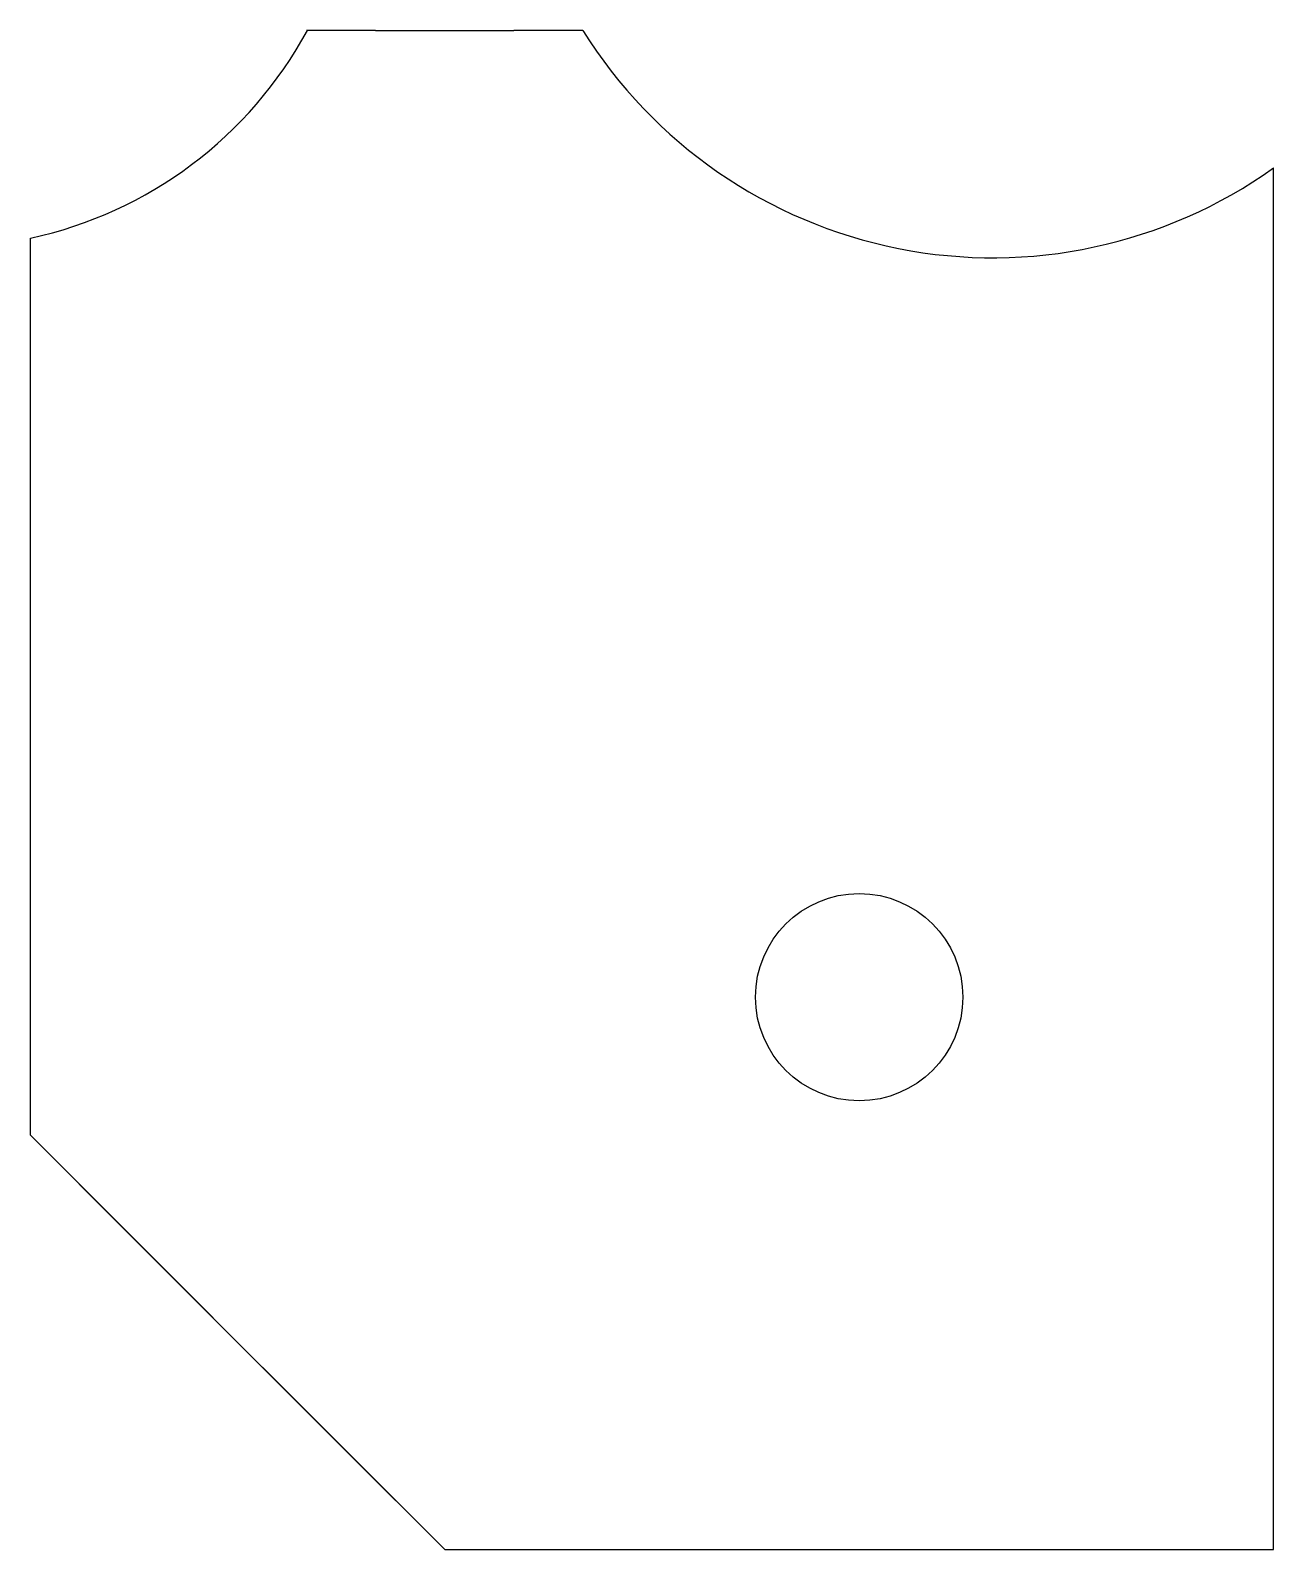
# Model space of a CAD drawing. Header units: inches. Extents: x 2 to 3.12, y 2 to 3.38.
import ezdxf

# ---------------------------------------------------------------- set-up
doc = ezdxf.new("R2010")
doc.units = ezdxf.units.IN
doc.header["$MEASUREMENT"] = 0
doc.layers.get('0').update_dxf_attribs({"linetype": 'CONTINUOUS'})

msp = doc.modelspace()

# ---------------------------------------------------------------- linework, layer by layer
for p, q in [((2.3124, 3.375), (2.25, 3.375)), ((2.3124, 3.375), (2.2506, 3.375)), ((2.3124, 3.375), (2.4374, 3.375)), ((2.5, 3.375), (2.4374, 3.375)), ((2.5, 3.375), (2.4374, 3.375)), ((3.125, 2), (3.125, 3.2505)), ((2, 3.187), (2, 3.187)), ((2, 2.375), (2, 3.187)), ((2.3308, 2.0442), (2, 2.375)), ((2.375, 2), (2.0442, 2.3308)), ((2.375, 2), (2.4375, 2)), ((2.4375, 2), (2.75, 2)), ((2.4375, 2, 0.025), (3.125, 2, 0.025))]:
    msp.add_line(p, q)
msp.add_circle((2.75, 2.5, 0.0625), 0.0938)
for centre, radius, start, end in [((1.9209, 3.5535), 0.375, 282.1848, 331.5697), ((2.8709, 3.6067), 0.4375, 211.9755, 305.501)]:
    msp.add_arc(centre, radius, start, end)

doc.saveas('drawing.dxf')
